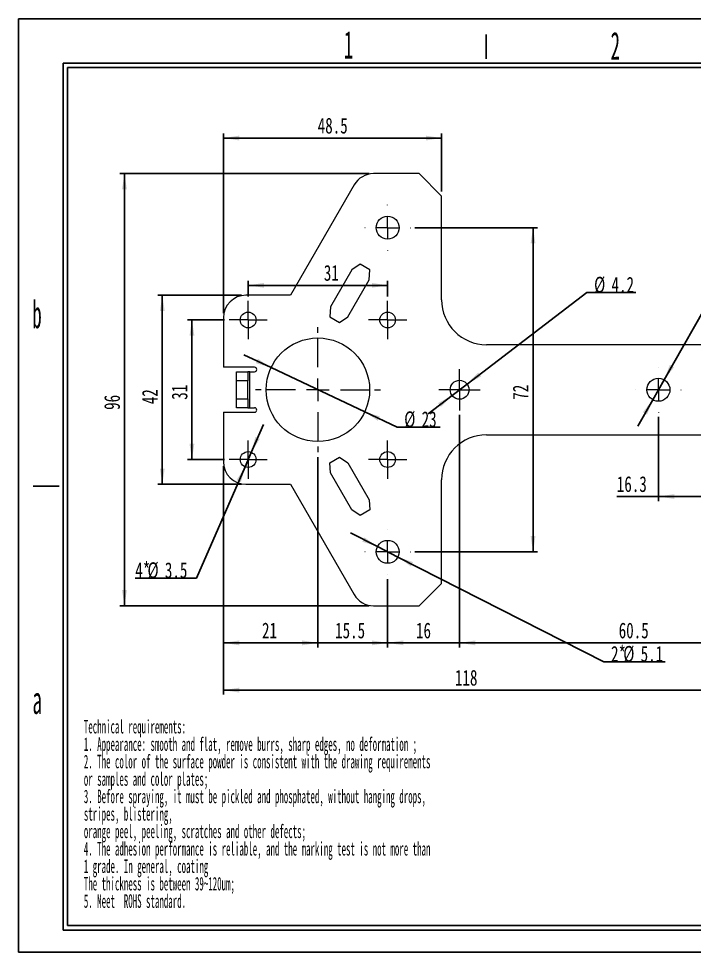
# Model space of a CAD drawing. Header units: millimetres. Extents: x 2 to 295, y 1 to 209.
# Drawn here: x 1.8 to 152, y 1.3 to 208.7 of the extents above; entities that cross this region are included whole.
import ezdxf

# ---------------------------------------------------------------- set-up
doc = ezdxf.new("R2010")
doc.units = ezdxf.units.MM
doc.linetypes.add('CENTER', pattern=[10.16, 6.35, -1.27, 1.27, -1.27])
doc.layers.add('DIM', color=5, linetype='Continuous')
doc.layers.add('SLD-0', color=179, linetype='Continuous')
doc.layers.add('中心线', color=1, linetype='CENTER', lineweight=15)
doc.styles.add('SLDTEXTSTYLE1', font='TXT', dxfattribs={"width": 0.469})
doc.styles.add('SLDTEXTSTYLE13', font='TXT', dxfattribs={"width": 0.7})
doc.styles.add('SLDTEXTSTYLE2', font='TXT', dxfattribs={"width": 0.484})
doc.styles.add('SLDTEXTSTYLE5', font='TXT', dxfattribs={"width": 0.5025})
doc.dimstyles.new('SLDDIMSTYLE0', dxfattribs={"dimtxt": 3.5, "dimasz": 3.5, "dimexe": 0, "dimexo": 0.0625, "dimgap": 0.875, "dimtad": 2, "dimrnd": 1e-09, "dimzin": 12, "dimdsep": 46, "dimtxsty": 'SLDTEXTSTYLE1', "dimsah": 1, "dimcen": 0.09, "dimadec": 0, "dimazin": 3, "dimtfac": 1, "dimtofl": 0, "dimtmove": 0, "dimatfit": 3, "dimfxl": 0, "dimfrac": 2, "dimtolj": 1, "dimtzin": 12, "dimarcsym": 0})
doc.dimstyles.new('SLDDIMSTYLE1', dxfattribs={"dimtxt": 3.5, "dimasz": 3.5, "dimexe": 0, "dimexo": 0.0625, "dimgap": 0.875, "dimtad": 2, "dimrnd": 1e-09, "dimzin": 12, "dimdsep": 46, "dimtxsty": 'SLDTEXTSTYLE1', "dimsah": 1, "dimcen": 0.09, "dimadec": 0, "dimazin": 3, "dimtfac": 1, "dimtmove": 0, "dimatfit": 0, "dimfxl": 0, "dimfrac": 2, "dimtolj": 1, "dimtzin": 12, "dimarcsym": 0})
doc.dimstyles.new('SLDDIMSTYLE2', dxfattribs={"dimtxt": 3.5, "dimasz": 3.5, "dimexe": 0, "dimexo": 0.0625, "dimgap": 0.875, "dimtad": 0, "dimtih": 1, "dimtoh": 1, "dimrnd": 1e-09, "dimzin": 12, "dimdsep": 46, "dimtxsty": 'SLDTEXTSTYLE1', "dimsah": 1, "dimcen": 0, "dimadec": 0, "dimazin": 3, "dimtfac": 1, "dimtmove": 0, "dimatfit": 3, "dimfxl": 0, "dimfrac": 2, "dimtolj": 1, "dimtzin": 12, "dimarcsym": 0})

# ---------------------------------------------------------------- blocks, each defined once
blk = doc.blocks.new('SW_NOTE_0')
at = {"layer": 'SLD-0', "color": 0, "char_height": 3, "attachment_point": 1, "style": 'SLDTEXTSTYLE2'}
for s, insert in [('Technical requirements:', (0, 3.87)), ('1. Appearance: smooth and flat, remove burrs, sharp edges, no deformation ;', (0, -0.01)), ('2. The color of the surface powder is consistent with the drawing requirements', (0, -3.88)), ('or samples and color plates;', (0, -7.76)), ('3. Before spraying, it must be pickled and phosphated, without hanging drops,', (0, -11.63)), ('stripes, blistering,', (0, -15.51)), ('orange peel, peeling, scratches and other defects;', (0, -19.38)), ('4. The adhesion performance is reliable, and the marking test is not more than', (0, -23.26)), ('1 grade. In general, coating', (0, -27.13)), ('The thickness is between 39~120um;', (0, -31.01)), ('5. Meet  ROHS standard.', (0, -34.88))]:
    blk.add_mtext(s, dxfattribs=dict(at, insert=insert))
blk = doc.blocks.new('_D')
at = {"layer": 'DIM'}
for p, q in [((165.33, 120.25), (165.33, 58.53)), ((47.33, 109.25), (47.33, 58.53)), ((47.33, 59.53), (165.33, 59.53))]:
    blk.add_line(p, q, dxfattribs=at)
for points in [[(47.33, 59.53), (50.83, 58.99), (50.83, 60.07)], [(165.33, 59.53), (161.83, 60.07), (161.83, 58.99)]]:
    blk.add_solid(points, dxfattribs=at)
at = {"layer": 'DIM', "insert": (98.8, 64.04), "char_height": 3.5, "attachment_point": 1, "style": 'SLDTEXTSTYLE13'}
blk.add_mtext('118', dxfattribs=at)
blk = doc.blocks.new('_D_1')
at = {"layer": 'DIM'}
for p, q in [((79.72, 174.25), (24.33, 174.25)), ((25.33, 78.25), (25.33, 174.25)), ((79.72, 78.25), (24.33, 78.25))]:
    blk.add_line(p, q, dxfattribs=at)
for points in [[(25.33, 174.25), (24.79, 170.75), (25.87, 170.75)], [(25.33, 78.25), (25.87, 81.75), (24.79, 81.75)]]:
    blk.add_solid(points, dxfattribs=at)
at = {"layer": 'DIM', "insert": (20.82, 121.78), "char_height": 3.5, "attachment_point": 1, "rotation": 90, "style": 'SLDTEXTSTYLE13'}
blk.add_mtext('96', dxfattribs=at)
blk = doc.blocks.new('_D_2')
at = {"layer": 'DIM'}
for p, q in [((51.33, 147.25), (32.75, 147.25)), ((33.75, 105.25), (33.75, 147.25)), ((51.33, 105.25), (32.75, 105.25))]:
    blk.add_line(p, q, dxfattribs=at)
for points in [[(33.75, 147.25), (33.21, 143.75), (34.28, 143.75)], [(33.75, 105.25), (34.28, 108.75), (33.21, 108.75)]]:
    blk.add_solid(points, dxfattribs=at)
at = {"layer": 'DIM', "insert": (29.23, 123.04), "char_height": 3.5, "attachment_point": 1, "rotation": 90, "style": 'SLDTEXTSTYLE13'}
blk.add_mtext('42', dxfattribs=at)
blk = doc.blocks.new('_D_3')
at = {"layer": 'DIM'}
for p, q in [((47.58, 141.75), (39.33, 141.75)), ((40.33, 141.75), (40.33, 110.75)), ((47.58, 110.75), (39.33, 110.75))]:
    blk.add_line(p, q, dxfattribs=at)
for points in [[(40.33, 141.75), (39.79, 138.25), (40.87, 138.25)], [(40.33, 110.75), (40.87, 114.25), (39.79, 114.25)]]:
    blk.add_solid(points, dxfattribs=at)
at = {"layer": 'DIM', "insert": (35.82, 124.03), "char_height": 3.5, "attachment_point": 1, "rotation": 90, "style": 'SLDTEXTSTYLE13'}
blk.add_mtext('31', dxfattribs=at)
blk = doc.blocks.new('_D_4')
at = {"layer": 'DIM'}
for p, q in [((89.88, 162.25), (117.16, 162.25)), ((116.16, 162.25), (116.16, 90.25)), ((89.88, 90.25), (117.16, 90.25))]:
    blk.add_line(p, q, dxfattribs=at)
for points in [[(116.16, 162.25), (115.62, 158.75), (116.69, 158.75)], [(116.16, 90.25), (116.69, 93.75), (115.62, 93.75)]]:
    blk.add_solid(points, dxfattribs=at)
at = {"layer": 'DIM', "insert": (111.64, 124.03), "char_height": 3.5, "attachment_point": 1, "rotation": 90, "style": 'SLDTEXTSTYLE13'}
blk.add_mtext('72', dxfattribs=at)
blk = doc.blocks.new('_D_5')
at = {"layer": 'DIM'}
for p, q in [((99.83, 120.65), (99.83, 69.03)), ((160.33, 120.65), (160.33, 69.03)), ((99.83, 70.03), (160.33, 70.03))]:
    blk.add_line(p, q, dxfattribs=at)
for points in [[(99.83, 70.03), (103.33, 69.49), (103.33, 70.57)], [(160.33, 70.03), (156.83, 70.57), (156.83, 69.49)]]:
    blk.add_solid(points, dxfattribs=at)
at = {"layer": 'DIM', "insert": (135.2, 74.54), "char_height": 3.5, "attachment_point": 1, "style": 'SLDTEXTSTYLE13'}
blk.add_mtext('60.5', dxfattribs=at)
blk = doc.blocks.new('_D_6')
at = {"layer": 'DIM'}
for p, q in [((160.33, 120.65), (160.33, 101.54)), ((144.03, 120.2), (144.03, 101.54)), ((144.03, 102.54), (134.78, 102.54)), ((144.03, 102.54), (160.33, 102.54))]:
    blk.add_line(p, q, dxfattribs=at)
for points in [[(144.03, 102.54), (147.53, 102), (147.53, 103.07)], [(160.33, 102.54), (156.83, 103.07), (156.83, 102)]]:
    blk.add_solid(points, dxfattribs=at)
at = {"layer": 'DIM', "insert": (134.78, 107.05), "char_height": 3.5, "attachment_point": 1, "style": 'SLDTEXTSTYLE13'}
blk.add_mtext('16.3', dxfattribs=at)
blk = doc.blocks.new('_D_7')
at = {"layer": 'DIM'}
for p, q in [((99.83, 120.65), (99.83, 69.03)), ((83.83, 84.2), (83.83, 69.03)), ((83.83, 70.03), (77.1, 70.03)), ((83.83, 70.03), (99.83, 70.03)), ((99.83, 70.03), (106.56, 70.03))]:
    blk.add_line(p, q, dxfattribs=at)
for points in [[(83.83, 70.03), (80.33, 70.57), (80.33, 69.49)], [(99.83, 70.03), (103.33, 69.49), (103.33, 70.57)]]:
    blk.add_solid(points, dxfattribs=at)
at = {"layer": 'DIM', "insert": (90.14, 74.54), "char_height": 3.5, "attachment_point": 1, "style": 'SLDTEXTSTYLE13'}
blk.add_mtext('16', dxfattribs=at)
blk = doc.blocks.new('_D_8')
at = {"layer": 'DIM'}
for p, q in [((68.33, 111.25), (68.33, 69.03)), ((83.83, 84.2), (83.83, 69.03)), ((68.33, 70.03), (61.6, 70.03)), ((83.83, 70.03), (68.33, 70.03)), ((83.83, 70.03), (90.56, 70.03))]:
    blk.add_line(p, q, dxfattribs=at)
for points in [[(68.33, 70.03), (64.83, 70.57), (64.83, 69.49)], [(83.83, 70.03), (87.33, 69.49), (87.33, 70.57)]]:
    blk.add_solid(points, dxfattribs=at)
at = {"layer": 'DIM', "insert": (72.16, 74.54), "char_height": 3.5, "attachment_point": 1, "style": 'SLDTEXTSTYLE13'}
blk.add_mtext('15.5', dxfattribs=at)
blk = doc.blocks.new('_D_9')
at = {"layer": 'DIM'}
for p, q in [((68.33, 111.25), (68.33, 69.03)), ((47.33, 109.25), (47.33, 69.03)), ((68.33, 70.03), (47.33, 70.03))]:
    blk.add_line(p, q, dxfattribs=at)
for points in [[(47.33, 70.03), (50.83, 69.49), (50.83, 70.57)], [(68.33, 70.03), (64.83, 70.57), (64.83, 69.49)]]:
    blk.add_solid(points, dxfattribs=at)
at = {"layer": 'DIM', "insert": (55.91, 74.54), "char_height": 3.5, "attachment_point": 1, "style": 'SLDTEXTSTYLE13'}
blk.add_mtext('21', dxfattribs=at)
blk = doc.blocks.new('_D_10')
at = {"layer": 'DIM'}
for p, q in [((52.83, 147), (52.83, 150.44)), ((52.83, 149.44), (83.83, 149.44)), ((83.83, 147), (83.83, 150.44))]:
    blk.add_line(p, q, dxfattribs=at)
for points in [[(52.83, 149.44), (56.33, 148.91), (56.33, 149.98)], [(83.83, 149.44), (80.33, 149.98), (80.33, 148.91)]]:
    blk.add_solid(points, dxfattribs=at)
at = {"layer": 'DIM', "insert": (69.65, 153.96), "char_height": 3.5, "attachment_point": 1, "style": 'SLDTEXTSTYLE13'}
blk.add_mtext('31', dxfattribs=at)
blk = doc.blocks.new('_D_11')
at = {"layer": 'DIM'}
for p, q in [((47.33, 143.25), (47.33, 183.16)), ((95.83, 170.25), (95.83, 183.16)), ((47.33, 182.16), (95.83, 182.16))]:
    blk.add_line(p, q, dxfattribs=at)
for points in [[(47.33, 182.16), (50.83, 181.62), (50.83, 182.69)], [(95.83, 182.16), (92.33, 182.69), (92.33, 181.62)]]:
    blk.add_solid(points, dxfattribs=at)
at = {"layer": 'DIM', "insert": (68.29, 186.67), "char_height": 3.5, "attachment_point": 1, "style": 'SLDTEXTSTYLE13'}
blk.add_mtext('48.5', dxfattribs=at)
blk = doc.blocks.new('_D_14')
at = {"layer": 'DIM'}
for p, q in [((145.29, 128.46), (156.32, 147.83)), ((156.32, 147.83), (167.22, 147.83)), ((142.77, 124.03), (145.29, 128.46)), ((142.77, 124.03), (139.44, 118.19))]:
    blk.add_line(p, q, dxfattribs=at)
for points in [[(145.29, 128.46), (147.49, 131.24), (146.56, 131.77)], [(142.77, 124.03), (140.57, 121.26), (141.5, 120.73)]]:
    blk.add_solid(points, dxfattribs=at)
at = {"layer": 'DIM', "char_height": 3.5, "attachment_point": 1, "style": 'SLDTEXTSTYLE13'}
for s, insert in [('%%c', (157.91, 151.34)), ('5.1', (161.78, 151.34))]:
    blk.add_mtext(s, dxfattribs=dict(at, insert=insert))
blk = doc.blocks.new('_D_15')
at = {"layer": 'DIM'}
for p, q in [((101.5, 127.52), (128.14, 147.82)), ((128.14, 147.82), (139.04, 147.82)), ((98.16, 124.98), (101.5, 127.52)), ((98.16, 124.98), (92.81, 120.9))]:
    blk.add_line(p, q, dxfattribs=at)
for points in [[(101.5, 127.52), (104.61, 129.22), (103.96, 130.07)], [(98.16, 124.98), (95.05, 123.28), (95.7, 122.43)]]:
    blk.add_solid(points, dxfattribs=at)
at = {"layer": 'DIM', "char_height": 3.5, "attachment_point": 1, "style": 'SLDTEXTSTYLE13'}
for s, insert in [('%%c', (129.73, 151.34)), ('4.2', (133.6, 151.34))]:
    blk.add_mtext(s, dxfattribs=dict(at, insert=insert))
blk = doc.blocks.new('_D_16')
at = {"layer": 'DIM'}
for p, q in [((53.53, 112.35), (56.22, 118.52)), ((53.53, 112.35), (52.13, 109.14)), ((52.13, 109.14), (41.35, 84.41)), ((41.35, 84.41), (27.73, 84.41))]:
    blk.add_line(p, q, dxfattribs=at)
for points in [[(53.53, 112.35), (55.42, 115.35), (54.43, 115.78)], [(52.13, 109.14), (50.24, 106.15), (51.23, 105.72)]]:
    blk.add_solid(points, dxfattribs=at)
at = {"layer": 'DIM', "char_height": 3.5, "attachment_point": 1, "style": 'SLDTEXTSTYLE13'}
for s, insert in [('4*', (27.73, 87.92)), ('%%c', (30.45, 87.92)), ('3.5', (34.32, 87.92))]:
    blk.add_mtext(s, dxfattribs=dict(at, insert=insert))
blk = doc.blocks.new('_D_17')
at = {"layer": 'DIM'}
for p, q in [((57.93, 131.16), (51.84, 134.03)), ((57.93, 131.16), (78.73, 121.34)), ((78.73, 121.34), (85.94, 117.94)), ((85.94, 117.94), (95.48, 117.94))]:
    blk.add_line(p, q, dxfattribs=at)
for points in [[(57.93, 131.16), (54.99, 133.14), (54.53, 132.16)], [(78.73, 121.34), (81.66, 119.36), (82.12, 120.33)]]:
    blk.add_solid(points, dxfattribs=at)
at = {"layer": 'DIM', "char_height": 3.5, "attachment_point": 1, "style": 'SLDTEXTSTYLE13'}
for s, insert in [('%%c', (87.52, 121.45)), ('23', (91.39, 121.45))]:
    blk.add_mtext(s, dxfattribs=dict(at, insert=insert))
blk = doc.blocks.new('_D_18')
at = {"layer": 'DIM'}
for p, q in [((81.56, 91.4), (75.55, 94.45)), ((81.56, 91.4), (86.1, 89.09)), ((86.1, 89.09), (131.9, 65.83)), ((131.9, 65.83), (145.53, 65.83))]:
    blk.add_line(p, q, dxfattribs=at)
for points in [[(81.56, 91.4), (78.68, 93.47), (78.19, 92.51)], [(86.1, 89.09), (88.98, 87.03), (89.47, 87.99)]]:
    blk.add_solid(points, dxfattribs=at)
at = {"layer": 'DIM', "char_height": 3.5, "attachment_point": 1, "style": 'SLDTEXTSTYLE13'}
for s, insert in [('2*', (133.49, 69.34)), ('%%c', (136.21, 69.34)), ('5.1', (140.08, 69.34))]:
    blk.add_mtext(s, dxfattribs=dict(at, insert=insert))
blk = doc.blocks.new('SW_CENTERMARKSYMBOL_1')
at = {"layer": '中心线', "color": 0}
for p, q in [((0, 2.5), (0, 4.6)), ((0, 0), (0, 2.5)), ((-2.5, 0), (-4.6, 0)), ((0, 0), (-2.5, 0)), ((0, 0), (0, -2.5)), ((0, 0), (2.5, 0)), ((2.5, 0), (4.6, 0)), ((0, -2.5), (0, -4.6))]:
    blk.add_line(p, q, dxfattribs=at)
blk = doc.blocks.new('SW_CENTERMARKSYMBOL_2')
at = {"layer": '中心线', "color": 0}
for p, q in [((0, 5), (0, 5.05)), ((0, 0), (0, 2.5)), ((-5, 0), (-5.05, 0)), ((0, 0), (-2.5, 0)), ((0, 0), (0, -2.5)), ((0, 0), (2.5, 0)), ((5, 0), (5.05, 0)), ((0, -5), (0, -5.05))]:
    blk.add_line(p, q, dxfattribs=at)
blk = doc.blocks.new('SW_CENTERMARKSYMBOL_3')
at = {"layer": '中心线', "color": 0}
for p, q in [((0, 2.5), (0, 4.25)), ((0, 0), (0, 2.5)), ((-2.5, 0), (-4.25, 0)), ((0, 0), (-2.5, 0)), ((0, 0), (0, -2.5)), ((0, 0), (2.5, 0)), ((2.5, 0), (4.25, 0)), ((0, -2.5), (0, -4.25))]:
    blk.add_line(p, q, dxfattribs=at)
blk = doc.blocks.new('SW_CENTERMARKSYMBOL_4')
at = {"layer": '中心线', "color": 0}
for p, q in [((0, 2.5), (0, 4.25)), ((0, 0), (0, 2.5)), ((-2.5, 0), (-4.25, 0)), ((0, 0), (-2.5, 0)), ((0, 0), (0, -2.5)), ((0, 0), (2.5, 0)), ((2.5, 0), (4.25, 0)), ((0, -2.5), (0, -4.25))]:
    blk.add_line(p, q, dxfattribs=at)
blk = doc.blocks.new('SW_CENTERMARKSYMBOL_5')
at = {"layer": '中心线', "color": 0}
for p, q in [((0, 5), (0, 14)), ((0, 0), (0, 2.5)), ((-5, 0), (-14, 0)), ((0, 0), (-2.5, 0)), ((0, 0), (0, -2.5)), ((0, 0), (2.5, 0)), ((5, 0), (14, 0)), ((0, -5), (0, -14))]:
    blk.add_line(p, q, dxfattribs=at)
blk = doc.blocks.new('SW_CENTERMARKSYMBOL_6')
at = {"layer": '中心线', "color": 0}
for p, q in [((0, 2.5), (0, 4.25)), ((0, 0), (0, 2.5)), ((-2.5, 0), (-4.25, 0)), ((0, 0), (-2.5, 0)), ((0, 0), (0, -2.5)), ((0, 0), (2.5, 0)), ((2.5, 0), (4.25, 0)), ((0, -2.5), (0, -4.25))]:
    blk.add_line(p, q, dxfattribs=at)
blk = doc.blocks.new('SW_CENTERMARKSYMBOL_7')
at = {"layer": '中心线', "color": 0}
for p, q in [((0, 2.5), (0, 4.25)), ((0, 0), (0, 2.5)), ((-2.5, 0), (-4.25, 0)), ((0, 0), (-2.5, 0)), ((0, 0), (0, -2.5)), ((0, 0), (2.5, 0)), ((2.5, 0), (4.25, 0)), ((0, -2.5), (0, -4.25))]:
    blk.add_line(p, q, dxfattribs=at)
blk = doc.blocks.new('SW_CENTERMARKSYMBOL_8')
at = {"layer": '中心线', "color": 0}
for p, q in [((0, 5), (0, 5.05)), ((0, 0), (0, 2.5)), ((-5, 0), (-5.05, 0)), ((0, 0), (-2.5, 0)), ((0, 0), (0, -2.5)), ((0, 0), (2.5, 0)), ((5, 0), (5.05, 0)), ((0, -5), (0, -5.05))]:
    blk.add_line(p, q, dxfattribs=at)
blk = doc.blocks.new('SW_CENTERMARKSYMBOL_9')
at = {"layer": '中心线', "color": 0}
for p, q in [((0, 5), (0, 5.05)), ((0, 0), (0, 2.5)), ((-5, 0), (-5.05, 0)), ((0, 0), (-2.5, 0)), ((0, 0), (0, -2.5)), ((0, 0), (2.5, 0)), ((5, 0), (5.05, 0)), ((0, -5), (0, -5.05))]:
    blk.add_line(p, q, dxfattribs=at)

msp = doc.modelspace()

# ---------------------------------------------------------------- linework, layer by layer
at = {"color": 7, "linetype": 'Continuous', "lineweight": 15}
for p, q in [((90.829, 174.249), (80.716, 174.249)), ((95.829, 169.249), (90.829, 174.249)), ((76.386, 171.749), (62.241, 147.249)), ((95.829, 146.249), (95.829, 169.249)), ((77.712, 154.154), (75.846, 152.922)), ((79.877, 152.904), (77.712, 154.154)), ((75.846, 152.922), (71.096, 144.695)), ((79.743, 150.672), (79.877, 152.904)), ((74.993, 142.445), (79.743, 150.672)), ((62.241, 147.249), (52.329, 147.249)), ((71.096, 144.695), (70.962, 142.463)), ((47.329, 142.249), (47.329, 131.249)), ((70.962, 142.463), (73.127, 141.213)), ((73.127, 141.213), (74.993, 142.445)), ((160.329, 136.249), (105.829, 136.249)), ((54.229, 131.249), (47.329, 131.249)), ((50.229, 130.249), (52.729, 130.249)), ((50.229, 128.249), (50.229, 130.249)), ((52.729, 130.249), (52.729, 128.249)), ((53.229, 130.249), (52.729, 130.249)), ((53.229, 122.249), (53.229, 130.249)), ((53.229, 130.249), (54.229, 130.249)), ((52.729, 128.249), (50.229, 128.249)), ((50.229, 124.249), (50.229, 128.249)), ((52.729, 124.249), (52.729, 128.249)), ((50.229, 124.249), (52.729, 124.249)), ((50.229, 122.249), (50.229, 124.249)), ((52.729, 124.249), (52.729, 122.249)), ((47.329, 121.249), (47.329, 110.249)), ((47.329, 121.249), (54.229, 121.249)), ((52.729, 122.249), (50.229, 122.249)), ((52.729, 122.249), (53.229, 122.249)), ((53.229, 122.249), (54.229, 122.249)), ((105.829, 116.249), (160.329, 116.249)), ((70.962, 110.036), (73.127, 111.286)), ((71.096, 107.804), (70.962, 110.036)), ((73.127, 111.286), (74.993, 110.054)), ((74.993, 110.054), (79.743, 101.826)), ((75.846, 99.576), (71.096, 107.804)), ((95.829, 83.249), (95.829, 106.249)), ((52.329, 105.249), (62.241, 105.249)), ((62.241, 105.249), (76.386, 80.749)), ((79.743, 101.826), (79.877, 99.594)), ((77.712, 98.344), (75.846, 99.576)), ((79.877, 99.594), (77.712, 98.344)), ((90.829, 78.249), (95.829, 83.249)), ((80.716, 78.249), (90.829, 78.249))]:
    msp.add_line(p, q, dxfattribs=at)
for centre, radius in [((83.829, 162.249), 2.55), ((52.829, 141.749), 1.75), ((83.829, 141.749), 1.75), ((68.329, 126.249), 11.5), ((144.029, 126.249), 2.55), ((99.829, 126.249), 2.1), ((52.829, 110.749), 1.75), ((83.829, 110.749), 1.75), ((83.829, 90.249), 2.55)]:
    msp.add_circle(centre, radius, dxfattribs=at)
for centre, radius, start, end in [((80.716, 169.249), 5, 90, 150), ((52.329, 142.249), 5, 90, 180), ((105.829, 146.249), 10, 180, 270), ((54.229, 130.749), 0.5, 0, 90), ((54.229, 130.749), 0.5, 270, 0), ((54.229, 121.749), 0.5, 0, 90), ((54.229, 121.749), 0.5, 270, 0), ((105.829, 106.249), 10, 90, 180), ((52.329, 110.249), 5, 180, 270), ((80.716, 83.249), 5, 210, 270)]:
    msp.add_arc(centre, radius, start, end, dxfattribs=at)
at = {"layer": 'SLD-0'}
for p, q in [((1.812, 208.674), (295.107, 208.674)), ((1.812, 1.294), (1.812, 208.674)), ((12.675, 7.219), (12.675, 197.811)), ((12.675, 197.811), (289.181, 197.811)), ((289.181, 7.219), (12.675, 7.219)), ((295.107, 1.294), (1.812, 1.294))]:
    msp.add_line(p, q, dxfattribs=at)
at = {"layer": 'SLD-0', "color": 6, "linetype": 'Continuous'}
for p, q in [((105.701, 199.786), (105.701, 205.169)), ((11.687, 6.231), (11.687, 198.799)), ((11.687, 198.799), (290.169, 198.799)), ((10.805, 104.853), (5.068, 104.853)), ((290.169, 6.231), (11.687, 6.231))]:
    msp.add_line(p, q, dxfattribs=at)

# ---------------------------------------------------------------- block references
at = {"layer": 'SLD-0', "color": 5}
msp.add_blockref('SW_NOTE_0', (16.303, 49.055), dxfattribs=at)
at = {"layer": '中心线'}
for name, p in [('SW_CENTERMARKSYMBOL_8', (83.829, 162.249)), ('SW_CENTERMARKSYMBOL_4', (52.829, 141.749)), ('SW_CENTERMARKSYMBOL_6', (83.829, 141.749)), ('SW_CENTERMARKSYMBOL_5', (68.329, 126.249)), ('SW_CENTERMARKSYMBOL_1', (99.829, 126.249)), ('SW_CENTERMARKSYMBOL_2', (144.029, 126.249)), ('SW_CENTERMARKSYMBOL_7', (52.829, 110.749)), ('SW_CENTERMARKSYMBOL_3', (83.829, 110.749)), ('SW_CENTERMARKSYMBOL_9', (83.829, 90.249))]:
    msp.add_blockref(name, p, dxfattribs=at)

# ---------------------------------------------------------------- texts
at = {"layer": 'SLD-0', "char_height": 6.172, "attachment_point": 1, "style": 'SLDTEXTSTYLE5'}
for s, insert in [('1', (74.111, 205.971)), ('2', (133.388, 205.728)), ('b', (4.835, 146.092)), ('a', (4.88, 60.423))]:
    msp.add_mtext(s, dxfattribs=dict(at, insert=insert))

# ---------------------------------------------------------------- dimensions: what is measured, and where the dimension line sits
at = {"layer": 'DIM'}
for base, p1, p2, dimstyle, picture, middle in [((95.829, 182.156), (47.329, 142.249), (95.829, 169.249), 'SLDDIMSTYLE0', '_D_11', (71.015, 182.156)), ((83.829, 149.445), (52.829, 145.999), (83.829, 145.999), 'SLDDIMSTYLE0', '_D_10', (71.015, 149.445)), ((99.829, 70.029), (83.829, 85.199), (99.829, 121.649), 'SLDDIMSTYLE1', '_D_7', (91.5, 70.029)), ((160.329, 70.029), (99.829, 121.649), (160.329, 121.649), 'SLDDIMSTYLE0', '_D_5', (137.918, 70.029)), ((160.329, 102.537), (144.029, 121.199), (160.329, 121.649), 'SLDDIMSTYLE0', '_D_6', (137.498, 102.537)), ((47.329, 70.029), (68.329, 112.249), (47.329, 110.249), 'SLDDIMSTYLE0', '_D_9', (57.269, 70.029)), ((68.329, 70.029), (83.829, 85.199), (68.329, 112.249), 'SLDDIMSTYLE1', '_D_8', (74.883, 70.029))]:
    dim = msp.add_linear_dim(base=base, p1=p1, p2=p2, dimstyle=dimstyle, dxfattribs=at)
    dim.commit()
    dim.dimension.update_dxf_attribs({"geometry": picture, "text_midpoint": middle, "dimtype": 160})
for base, p1, p2, angle, picture, middle in [((25.329, 174.249), (80.716, 78.249), (80.716, 174.249), 90, '_D_1', (25.329, 123.146)), ((116.156, 90.249), (88.879, 162.249), (88.879, 90.249), 90, '_D_4', (116.156, 125.387)), ((33.745, 147.249), (52.329, 105.249), (52.329, 147.249), 90, '_D_2', (33.745, 124.398)), ((40.331, 110.749), (48.579, 141.749), (48.579, 110.749), 90, '_D_3', (40.331, 125.387)), ((165.329, 59.531), (47.329, 110.249), (165.329, 121.249), 0, '_D', (100.845, 59.531))]:
    dim = msp.add_linear_dim(base=base, p1=p1, p2=p2, angle=angle, dimstyle='SLDDIMSTYLE0', dxfattribs=at)
    dim.commit()
    dim.dimension.update_dxf_attribs({"geometry": picture, "text_midpoint": middle, "dimtype": 160})
for p1, p2, text, picture, middle in [((101.499, 127.522), (98.159, 124.976), '<> ', '_D_15', (134.382, 149.361)), ((145.291, 128.465), (142.767, 124.033), '<> ', '_D_14', (162.565, 149.362)), ((78.729, 121.341), (57.929, 131.157), '<> ', '_D_17', (91.5, 119.476)), ((52.13, 109.145), (53.528, 112.353), '4*<> ', '_D_16', (33.745, 85.949)), ((86.103, 89.094), (81.556, 91.404), '2*<> ', '_D_18', (139.507, 67.368))]:
    dim = msp.add_diameter_dim_2p(p1=p1, p2=p2, text=text, dimstyle='SLDDIMSTYLE2', dxfattribs=at)
    dim.commit()
    dim.dimension.update_dxf_attribs({"geometry": picture, "text_midpoint": middle, "dimtype": 163})

doc.saveas('drawing.dxf')
